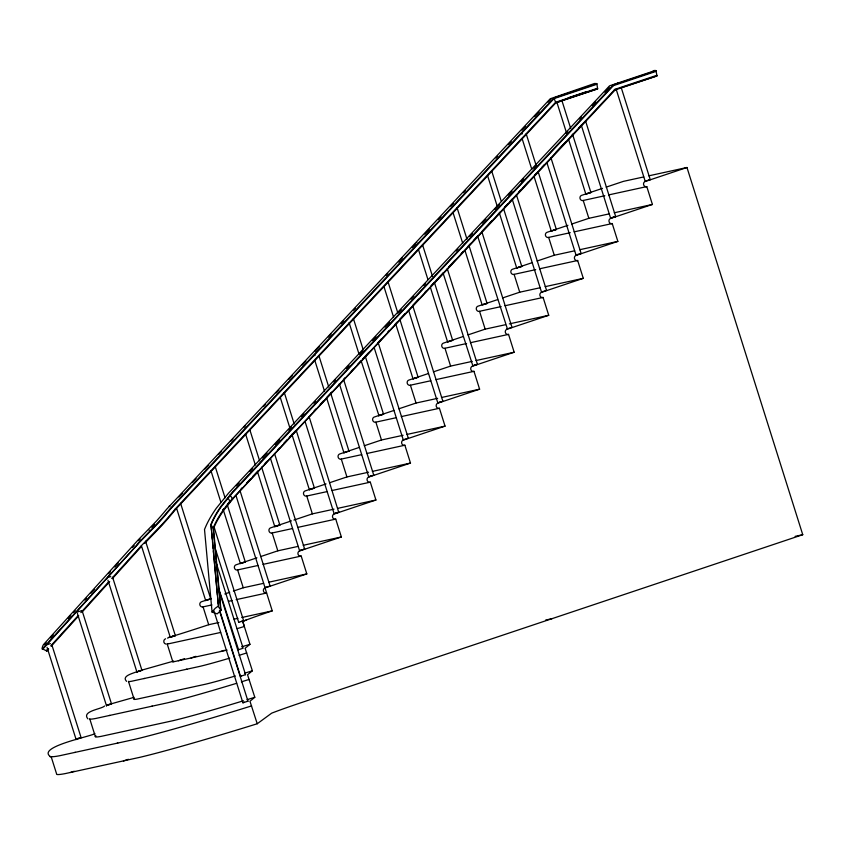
<?xml version="1.0" encoding="UTF-8"?>
<svg xmlns="http://www.w3.org/2000/svg" width="845" height="845" viewBox="0 0 845 845"><rect width="100%" height="100%" fill="white"/><g stroke="black" fill="none" stroke-linecap="round" stroke-linejoin="round"><path stroke-width="1.27" d="M144.727 543.303L162.113 525.189A98.981 23.945 -46.5 0 0 175.654 509.313L555.841 102.868L553.94 97.967L596.823 83.602L597.658 88.841L562.083 100.534M211.461 530.174L210.986 524.988L211.958 522.706A92.475 41.225 -36.4 0 1 221.432 506.451L232.502 492.804L613.333 85.672L656.09 71.36C656.935 69.934 652.836 70.325 652.446 71.476L609.551 85.831L228.509 493.195L216.362 508.172A101.051 45.049 -36.4 0 0 206.011 525.939L204.511 529.435L212.063 612.076L217.165 613.893L220.989 610.354L213.5 528.537L214.493 526.234A92.559 41.257 -36.4 0 1 223.967 509.968L235.047 496.3L615.171 89.929L614.917 89.348L227.558 504.032M620.177 88.007L656.966 75.934L656.132 71.35M596.76 84.299L554.014 98.611L170.246 509.313A100.08 24.209 -46.5 0 1 159.145 522.178L137.841 544.085L42.915 649.044C40.972 649.763 43.179 644.323 44.035 643.996L138.084 540.008L156.526 520.974A91.376 22.097 -46.5 0 0 166.655 509.229L550.232 98.77L594.584 83.486L596.823 83.602M137.83 544.127L42.25 649.034M175.654 509.313L175.337 508.891A99.235 23.998 -46.5 0 1 161.712 524.777L140.999 546.092L111.815 578.36M213.521 528.484L210.986 524.988L211.905 521.999A91.999 41.014 -36.4 0 1 221.327 505.838L232.333 492.255L613.259 85.028L656.153 70.663M42.894 649.097L46.855 651.009L48.693 649.034M555.841 102.868L597.637 88.873M615.171 89.929L656.966 75.934M46.929 650.988L47.605 649.066M220.989 610.354L218.475 606.784L210.954 524.206M222.552 510.633L223.925 508.743M227.749 503.979L223.619 509.482A92.549 41.257 -36.4 0 0 214.144 525.748L213.151 528.051L220.64 609.868M212.063 612.076L215.169 608.337L218.433 605.96M553.94 97.967L170.014 508.838A100.745 24.368 -46.5 0 1 158.839 521.787L137.344 544.011M44.436 644.735L46.2 642.791M50.594 637.933L53.235 635.018M68.181 618.487L70.822 615.572M73.462 612.646L75.216 610.703M84.891 600.013L86.644 598.07M91.049 593.201L94.566 589.314M108.635 573.755L110.389 571.811M114.783 566.953L118.3 563.066M132.369 547.507L134.133 545.564M46.38 650.724L48.144 648.759M50.795 645.833L78.215 615.519M80.867 612.583L108.287 582.268M51.344 646.098L78.754 615.794M82.282 611.886L109.681 581.592M112.343 578.656L141.506 546.409L141.041 546.134M151.846 527.269L154.519 524.396M178.908 496.913L182.509 493.057M192.417 482.474L196.019 478.619M205.018 468.996L208.62 465.141M218.528 454.547L221.232 451.663M231.139 441.069L232.935 439.146M243.74 427.591L245.546 425.669M263.555 406.413L265.362 404.491M276.167 392.936L278.871 390.052M288.768 379.458L292.37 375.603M302.278 365.019L305.879 361.164M314.889 351.541L319.389 346.725M328.399 337.102L331.103 334.208M341 323.624L343.704 320.73M353.611 310.147L355.418 308.214M386.028 275.481L387.834 273.558M398.639 262.003L402.241 258.158M412.149 247.564L415.751 243.719M424.75 234.086L429.26 229.27M438.259 219.647L440.963 216.753M450.871 206.169L453.575 203.275M463.482 192.692L465.278 190.769M495.899 158.036L497.694 156.103M508.5 144.558L511.204 141.664M522.009 130.109L525.611 126.264M534.621 116.631L539.121 111.825M548.13 102.192L550.834 99.309M175.337 508.891L555.598 102.287L597.521 88.239M236.42 485.907L239.124 483.023M249.93 471.468L252.634 468.574M262.541 457.99L267.041 453.173M275.153 444.512L279.653 439.696M288.663 430.063L291.356 427.179M301.264 416.585L303.968 413.701M313.875 403.107L315.671 401.185M333.69 381.929L335.486 380.007M346.292 368.452L348.996 365.568M359.801 354.013L362.505 351.119M372.413 340.535L376.014 336.68M385.014 327.057L389.524 322.241M398.523 312.608L401.227 309.724M411.135 299.13L413.839 296.246M423.746 285.652L425.542 283.73M456.163 250.997L457.958 249.074M469.672 236.558L472.376 233.664M482.273 223.08L485.886 219.225M494.885 209.602L499.384 204.786M508.394 195.163L511.996 191.308M521.006 181.675L523.699 178.791M533.607 168.197L536.311 165.314M566.034 133.542L567.829 131.619M579.543 119.103L581.339 117.18M592.144 105.625L595.746 101.77M604.756 92.147L609.256 87.331M240.593 489.477L242.346 487.597M246.74 482.907L250.247 479.157M252.877 476.337L258.147 470.707M265.172 463.197L266.925 461.328M277.783 449.709L279.537 447.839M283.931 443.15L287.437 439.389M289.201 437.52L295.338 430.95M314.097 410.892L315.861 409.012M320.244 404.322L323.751 400.572M326.392 397.752L331.652 392.122M343.397 379.574L345.151 377.694M351.298 371.135L353.052 369.254M357.435 364.565L360.952 360.804M362.706 358.935L368.853 352.365M377.958 342.626L381.465 338.877M387.612 332.307L389.365 330.427M394.636 324.797L397.266 321.987M399.896 319.167L405.167 313.537M412.518 305.679L418.655 299.109M424.803 292.55L426.556 290.669M430.95 285.98L434.457 282.219M436.21 280.35L442.357 273.78M448.832 266.862L454.969 260.292M461.116 253.722L462.87 251.842M468.141 246.212L470.771 243.402M473.401 240.582L477.795 235.892M481.639 231.794L492.17 220.534M498.307 213.965L500.071 212.084M504.454 207.395L507.961 203.645M509.725 201.765L512.355 198.945M518.83 192.026L520.583 190.157M522.337 188.277L528.484 181.707M534.621 175.137L536.385 173.267M541.645 167.637L544.286 164.817M556.021 152.269L565.675 141.949M571.822 135.38L573.575 133.499M578.836 127.87L581.476 125.06M138.527 540.694L140.196 539.099M257.229 723.753L271.667 713.169A71.519 2.873 -17.5 0 1 301.2 702.66L802.75 534.705L686.974 167.5L645.179 181.506A2.672 2.45 77.7 0 0 643.658 184.833A2.672 2.45 77.7 0 0 646.784 186.597L652.414 204.448L610.618 218.443A2.672 2.45 77.7 0 0 609.097 221.77A2.672 2.45 77.7 0 0 612.224 223.545L617.853 241.395L576.058 255.391A2.672 2.45 77.7 0 0 574.537 258.718A2.672 2.45 77.7 0 0 577.663 260.492L583.293 278.343L541.497 292.338A2.672 2.45 77.7 0 0 539.976 295.666A2.672 2.45 77.7 0 0 543.103 297.44L548.732 315.291L506.937 329.286A2.672 2.45 77.7 0 0 505.416 332.613A2.672 2.45 77.7 0 0 508.542 334.388L514.172 352.238L472.376 366.234A2.672 2.45 77.7 0 0 470.855 369.561A2.672 2.45 77.7 0 0 473.982 371.335L479.611 389.186L437.816 403.181A2.672 2.45 77.7 0 0 436.305 406.508A2.672 2.45 77.7 0 0 439.421 408.272L445.051 426.123L403.255 440.129A2.672 2.45 77.7 0 0 401.745 443.456A2.672 2.45 77.7 0 0 404.871 445.22L410.49 463.071L368.695 477.066A2.672 2.45 77.7 0 0 367.184 480.393A2.672 2.45 77.7 0 0 370.311 482.168L375.93 500.018L334.134 514.013A2.672 2.45 77.7 0 0 332.624 517.341A2.672 2.45 77.7 0 0 335.75 519.115L341.369 536.966L299.574 550.961A2.672 2.45 77.7 0 0 298.063 554.288A2.672 2.45 77.7 0 0 301.19 556.063L306.82 573.913L265.024 587.909L272.259 610.861A71.519 2.873 -17.5 0 0 246.413 619.955L242.726 621.371L249.962 644.312L245.124 648.284L252.38 670.793L247.543 674.764L254.799 697.273L249.962 701.244L257.229 723.753L249.729 726.087A159.758 6.411 -17.5 0 1 140.016 757.289L65.276 773.587A159.758 6.411 -17.5 0 1 56.604 773.925L51.344 757.268M570.692 128.419L561.967 100.756L556.908 102.351L566.404 132.517M568.78 140.059L585.838 194.128L588.616 193.156M572.678 134.714L590.919 192.554L585.838 194.128M616.195 89.327L645.157 181.2L646.076 180.83M621.276 87.753L650.238 179.615L645.157 181.2M534.209 176.964L551.278 231.076L552.757 230.527M538.107 171.609L556.359 229.502L551.278 231.076M581.635 126.275L610.597 218.147L611.516 217.778M585.532 120.919L615.678 216.563L610.629 218.168M499.648 213.912L516.717 268.023L517.626 267.664M503.546 208.557L521.798 266.45L516.739 268.045M547.074 163.222L576.036 255.084L578.16 254.324M550.972 157.867L581.128 253.511L576.068 255.116M468.975 245.494L487.09 303.471L482.178 304.992L465.088 250.838M512.514 200.17L541.487 292.032L542.965 291.472M516.411 194.815L546.567 290.458L541.508 292.053M430.58 287.965L447.596 341.919L449.709 341.148M434.478 282.621L452.677 340.345L447.618 341.94M477.562 235.871L507.38 328.779M481.851 231.783L512.007 327.406L506.926 328.98M395.576 323.487L413.036 378.866L414.515 378.306M399.865 319.399L418.117 377.282L413.057 378.887M443.002 272.798L472.82 365.727M447.29 268.71L477.446 364.353L472.387 365.948M361.417 361.692L378.94 415.613M365.304 356.347L383.556 414.23L378.497 415.835M408.843 311.023L437.805 402.875L439.918 402.104M412.73 305.668L442.886 401.291L437.805 402.875M326.857 398.639L343.915 452.751L346.703 451.779M330.744 393.295L348.996 451.177L343.936 452.783M374.293 348.003L403.245 439.822L404.163 439.453M378.18 342.647L408.325 438.238L403.266 439.844M291.895 434.33L309.354 489.699L311.478 488.938M296.183 430.232L314.435 488.125L309.376 489.72M339.32 383.641L368.684 476.77L369.603 476.4M343.609 379.542L373.765 475.186L368.684 476.77M257.736 472.535L274.794 526.646L275.713 526.287M261.623 467.179L279.875 525.072L274.815 526.667M309.038 416.458L338.739 512.334L334.145 513.728L305.151 421.813M223.175 509.482L240.381 563.52M227.463 505.384L245.314 562.02L240.255 563.615M270.601 458.814L299.563 550.655L301.042 550.095M274.498 453.459L304.644 549.081L299.584 550.676M176.711 508.669L205.673 600.541L208.462 599.559M180.598 503.324L210.754 598.957L205.673 600.541M236.04 495.74L265.003 587.602L265.921 587.243M239.927 490.385L270.083 586.029L265.003 587.602M170.278 637.246L175.359 635.662L170.278 637.246L141.706 546.641M136.879 671.912L141.939 670.307L136.879 671.912L107.928 580.135M215.612 549.588L238.712 622.279M213.975 526.688L243.635 620.779L238.586 622.374M77.36 613.312L106.428 705.533L107.347 705.163M82.44 611.738L111.519 703.948L106.459 705.554M219.024 589.43L238.522 649.615M238.089 649.837L243.138 648.242L215.771 561.439M76.008 739.174L81.088 737.59L76.008 739.174L47.056 647.333M219.858 610.882L240.487 676.296L241.406 675.937M245.346 674.732L240.487 676.296M213.954 610.946L242.906 702.776L244.385 702.216M246.93 701.434L247.965 701.181L242.927 702.797M165.588 638.767C163.096 639.559 163.18 643.563 165.842 644.059M416.807 242.589L416.912 242.695M136.203 671.912C133.003 673.444 121.205 675.979 126.539 681.355M104.59 706.008C101.759 709.166 81.088 711.036 87.901 718.884M246.413 619.955L242.726 621.371L244.332 626.462A15.104 0.602 -17.5 0 1 237.022 628.659M94.862 733.471C94.756 735.71 35.458 746.758 50.605 756.708M615.076 84.099L616.723 83.528M81.585 610.681L77.18 612.055M229.079 502.152L230.315 501.613L227.632 497.631M618.213 83.275L618.772 83.085M483.076 304.612L487.238 303.397M335.042 513.348L336.912 512.735M241.152 563.235L245.314 562.02M50.425 643.605L46.834 644.724M568.125 97.819L586.62 91.63M614.917 89.348L656.85 75.311M614.22 90.003L616.533 89.232M602.506 188.361L581.613 195.364A2.672 2.45 77.7 0 0 580.092 198.691A2.672 2.45 77.7 0 0 583.219 200.466L604.83 195.744M606.192 187.125L623.409 181.369L643.753 176.932M567.946 225.309L547.053 232.312A2.672 2.45 77.7 0 0 545.532 235.639A2.672 2.45 77.7 0 0 548.659 237.403L570.269 232.692M571.643 224.073L588.849 218.316L609.192 213.88M532.16 262.668L512.492 269.249A2.672 2.45 77.7 0 0 510.971 272.586A2.672 2.45 77.7 0 0 514.098 274.35L535.709 269.639M537.082 261.02L554.288 255.253L574.632 250.817M497.599 299.616L477.932 306.196A2.672 2.45 77.7 0 0 476.411 309.524A2.672 2.45 77.7 0 0 479.537 311.298L501.148 306.587M502.521 297.968L519.728 292.201L540.071 287.765M463.039 336.563L443.371 343.144A2.672 2.45 77.7 0 0 441.85 346.471A2.672 2.45 77.7 0 0 444.977 348.246L466.588 343.535M467.961 334.916L485.167 329.149L505.511 324.712M428.478 373.501L408.811 380.092A2.672 2.45 77.7 0 0 407.29 383.419A2.672 2.45 77.7 0 0 410.416 385.193L430.76 380.757M433.4 371.863L450.607 366.096L472.218 361.385M393.918 410.448L374.25 417.039A2.672 2.45 77.7 0 0 372.74 420.366A2.672 2.45 77.7 0 0 375.856 422.141L396.199 417.705M398.84 408.8L416.046 403.044L437.657 398.333M359.357 447.396L339.69 453.987A2.672 2.45 77.7 0 0 338.18 457.314A2.672 2.45 77.7 0 0 341.306 459.088L361.639 454.652M364.279 445.748L381.486 439.991L403.097 435.281M326.033 483.931L305.129 490.934A2.672 2.45 77.7 0 0 303.619 494.262A2.672 2.45 77.7 0 0 306.746 496.026L327.078 491.6M329.719 482.696L346.925 476.939L368.536 472.218M291.472 520.879L270.569 527.871A2.672 2.45 77.7 0 0 269.059 531.199A2.672 2.45 77.7 0 0 272.185 532.973L292.518 528.537M293.933 520.055L312.365 513.876L333.986 509.165M256.912 557.827L236.019 564.819A2.672 2.45 77.7 0 0 234.498 568.146A2.672 2.45 77.7 0 0 237.625 569.921L257.968 565.485M260.598 556.591L277.815 550.824L298.148 546.388M211.292 598.471L201.459 601.767A2.672 2.45 77.7 0 0 199.938 605.094A2.672 2.45 77.7 0 0 203.064 606.868L211.958 604.925M224.812 593.951L229.724 592.303M233.421 591.067L243.254 587.771L263.587 583.335M178.369 660.737L184.516 658.678M191.086 657.97L195.998 656.322M220.746 651.495L224.432 650.27M70.452 772.499L74.18 771.253M123.423 760.954L128.387 759.285M612.086 217.587L614.03 216.964M518.196 267.464L521.798 266.45M473.844 365.367L475.143 364.945M379.954 415.254L383.556 414.23M110.737 576.596L107.706 577.515M107.917 704.973L109.871 704.35M415.149 378.095L418.117 377.282M370.797 475.999L372.117 475.587M276.917 525.886L279.875 525.072M171.926 636.507L173.595 635.989L168.567 637.542A2.672 2.176 69.3 0 0 167.627 638.176M246.751 652.942L243.392 653.988A63.322 2.546 -17.5 0 1 239.093 655.308M252.38 670.793L249.021 671.838A63.322 2.546 -17.5 0 1 244.723 673.159M249.18 679.422L243.751 681.112A111.54 4.478 -17.5 0 1 241.374 681.841M254.799 697.273L249.37 698.963A111.54 4.478 -17.5 0 1 247.004 699.692M251.599 705.902L244.099 708.237A159.758 6.411 -17.5 0 1 134.387 739.438L59.646 755.736A159.758 6.411 -17.5 0 1 52.855 756.697M168.567 637.542L170.806 636.845M617.389 83.317L619.121 82.821M554.056 230.104L556.359 229.502M312.143 488.727L314.435 488.125M241.343 621.381L243.635 620.779M231.467 499.342L232.618 498.856L229.998 495.001M615.667 84.067L616.259 83.898M521.777 133.954L522.368 133.774M589.271 192.956L590.919 192.554M579.48 253.912L581.128 253.511M314.424 355.629L315.016 355.449M451.029 340.746L452.677 340.345M337.556 512.535L339.204 512.133M209.106 599.369L210.754 598.957M110.431 704.191L111.519 703.948M138.136 671.183L173.288 661.202M107.716 704.825L134.08 697.336M649.182 179.848L650.238 179.615M614.621 216.795L615.678 216.563M476.379 364.575L477.446 364.353M347.939 451.41L348.996 451.177M303.587 549.313L304.644 549.081M561.397 100.851L561.946 100.735M442.315 401.396L442.886 401.291M407.755 438.344L408.325 438.238M373.194 475.281L373.765 475.186M169.866 506.546L169.19 506.123M648.833 175.823L686.974 167.5M608.643 194.92L646.784 186.597M614.273 212.771L652.414 204.448M574.082 231.868L612.224 223.545M579.712 249.719L617.853 241.395M539.522 268.805L577.663 260.492M545.152 286.656L583.293 278.343M504.961 305.753L543.103 297.44M509.324 323.878L548.732 315.291M470.411 342.7L508.542 334.388M476.031 360.551L514.172 352.238M435.851 379.648L473.982 371.335M441.47 397.499L479.611 389.186M401.291 416.596L439.421 408.272M406.92 434.446L445.051 426.123M366.73 453.543L404.871 445.22M372.36 471.394L410.49 463.071M332.169 490.491L370.311 482.168M337.799 508.331L375.93 500.018M297.609 527.428L335.75 519.115M303.239 545.279L341.369 536.966M263.048 564.375L301.19 556.063M268.678 582.226L306.82 573.913M228.488 601.323L232.301 600.489M236.114 599.665L266.629 593.01A2.672 2.45 77.7 0 1 263.503 591.236A2.672 2.45 77.7 0 1 265.024 587.909M175.316 635.451A71.519 2.873 -17.5 0 0 208.694 624.719L218.866 622.501M234.118 619.174L237.931 618.339M241.744 617.515L272.259 610.861M220.629 632.451L168.504 643.816A15.104 0.602 -17.5 0 1 167.806 643.584M227.104 650.111L174.133 661.667A15.104 0.602 -17.5 0 1 173.869 661.244M795.124 536.364L802.75 534.705M545.616 620.072L551.975 618.677M186.28 669.324L186.914 669.208M143.904 678.567L144.537 678.451M151.73 706.272L152.353 706.156M109.354 715.514L109.977 715.398M117.17 743.22L117.793 743.104M74.793 752.462L75.416 752.346M613.333 85.672L613.259 85.028M49.908 756.645L52.179 756.814M148.572 529.54L149.132 530.09M583.219 200.466L588.849 218.316M526.203 133.859L536.121 165.324M522.305 139.214L531.832 169.412M548.659 237.403L554.288 255.253M491.642 170.806L501.159 201.004M487.745 176.161L497.272 206.36M514.098 274.35L519.728 292.201M457.071 207.722L466.989 239.198M453.184 213.077L462.711 243.286M479.537 311.298L485.167 329.149M422.606 244.976L432.503 276.347M418.719 250.321L427.813 279.177M444.977 348.246L450.607 366.096M387.961 281.649L397.879 313.104M384.074 286.994L393.59 317.202M410.416 385.193L416.046 403.044M353.4 318.586L363.318 350.052M349.112 322.684L359.03 354.15M375.856 422.141L381.486 439.991M318.84 355.534L328.758 386.999M314.953 360.889L324.469 391.087M341.306 459.088L346.925 476.939M284.279 392.481L294.197 423.947M280.392 397.837L290.31 429.292M306.746 496.026L312.365 513.876M249.719 429.429L259.637 460.895M245.43 433.527L255.348 464.982M272.185 532.973L277.815 550.824M215.158 466.377L225.076 497.832M210.87 470.464L220.798 501.93M237.625 569.921L243.254 587.771M218.591 589.176L245.568 674.722M219.436 610.629L247.986 701.202M203.064 606.868L208.694 624.719M145.593 541.286L175.359 635.662M167.194 643.943L172.824 661.793M112.617 577.293L141.939 670.307M128.451 681.323L134.08 699.174M95.337 736.555L89.707 718.704A111.54 4.478 -17.5 0 0 95.77 718.461L167.141 702.892A111.54 4.478 -17.5 0 0 236.653 683.288M52.136 645.76L81.088 737.59M211.704 532.772L212.296 539.268M212.528 541.867L213.12 548.352M213.362 550.951L217.397 595.102M217.64 597.69L218.232 604.186M229.724 658.128A63.322 2.546 -17.5 0 1 199.906 666.356L131.894 681.186A63.322 2.546 -17.5 0 1 128.577 681.524M235.354 675.979A63.322 2.546 -17.5 0 1 205.525 684.207L137.524 699.037A63.322 2.546 -17.5 0 1 134.45 698.815M243.455 700.78A111.54 4.478 -17.5 0 1 172.771 720.743L101.4 736.312A111.54 4.478 -17.5 0 1 95.981 735.921M249.962 644.312A15.104 0.602 -17.5 0 1 241.617 646.795M76.039 739.628A2.672 2.176 69.3 0 1 76.346 739.1M76.768 738.71A2.672 2.176 69.3 0 1 77.286 738.467M106.47 705.987A2.672 2.176 69.3 0 1 106.776 705.459M136.89 672.345A2.672 2.176 69.3 0 1 137.196 671.817"/></g></svg>
